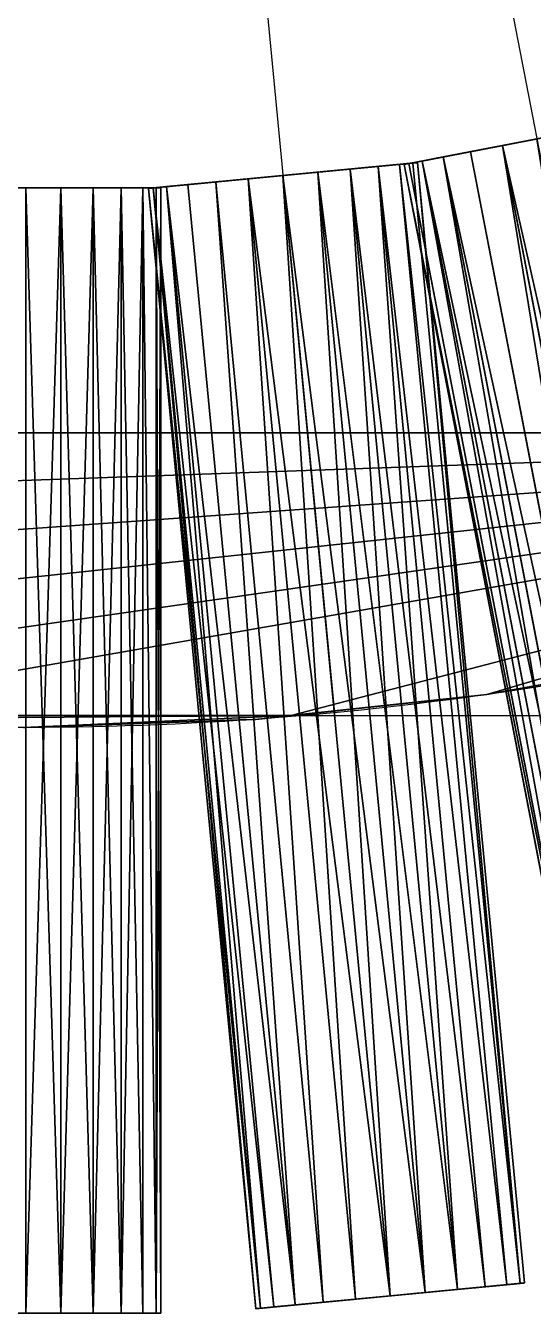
# Model space of a CAD drawing. Extents: x -19 to 362, y -54 to 342.
# Drawn here: x 125 to 172, y -54.3 to 65 of the extents above; entities that cross this region are included whole.
import ezdxf

# ---------------------------------------------------------------- set-up
doc = ezdxf.new("R2010")
doc.units = 0
doc.header["$MEASUREMENT"] = 0
doc.layers.get('0').update_dxf_attribs({"color": 13, "linetype": 'CONTINUOUS'})
doc.layers.add('TEMP', color=134, linetype='CONTINUOUS')

# ---------------------------------------------------------------- blocks, each defined once
blk = doc.blocks.new('___6')
for p, q in [((15.74, 50, 0.43), (15.74, -54.26, 0.43)), ((15.74, 50, 24.57), (15.74, -54.26, 24.57)), ((18.75, 50, 1.67), (18.75, -54.26, 1.67)), ((18.75, 50, 23.33), (18.75, -54.26, 23.33)), ((21.34, 50, 3.66), (21.34, -54.26, 3.66)), ((21.34, 50, 21.34), (21.34, -54.26, 21.34)), ((23.33, 50, 6.25), (23.33, -54.26, 6.25)), ((23.33, 50, 18.75), (23.33, -54.26, 18.75)), ((24.57, 50, 15.74), (24.57, -54.26, 15.74)), ((24.57, 50, 9.26), (24.57, -54.26, 9.26)), ((25, 50, 12.5), (25, -54.26, 12.5))]:
    blk.add_line(p, q)
at = {"extrusion": (-1.5951e-32, 1, 5.95298e-32)}
blk.add_circle((-12.5, 12.5, 50), 12.5, dxfattribs=at)
at = {"extrusion": (-1.74328e-15, 1, -4.67111e-16)}
blk.add_circle((-12.5, 12.5, -54.26), 12.5, dxfattribs=at)
mesh = blk.add_polyface()
corners = [(9.26, 50, 0.43), (15.74, 50, 0.43), (12.5, 50), (6.25, 50, 1.67), (18.75, 50, 1.67), (3.66, 50, 3.66), (21.34, 50, 3.66), (1.67, 50, 6.25), (23.33, 50, 6.25), (0.43, 50, 9.26), (24.57, 50, 9.26), (0, 50, 12.5), (25, 50, 12.5), (0.43, 50, 15.74), (24.57, 50, 15.74), (1.67, 50, 18.75), (23.33, 50, 18.75), (3.66, 50, 21.34), (21.34, 50, 21.34), (6.25, 50, 23.33), (18.75, 50, 23.33), (9.26, 50, 24.57), (15.74, 50, 24.57), (12.5, 50, 25)]
mesh.append_faces([[corners[k] for k in face] for face in [(0, 1, 2), (22, 21, 23)]], dxfattribs={"vtx0": -1})
mesh.append_faces([[corners[k] for k in face] for face in [(1, 3, 4), (4, 5, 6), (6, 7, 8), (8, 9, 10), (10, 11, 12), (12, 13, 14), (14, 15, 16), (16, 17, 18), (18, 19, 20), (20, 21, 22)]], dxfattribs={"vtx0": -1, "vtx1": -1})
mesh.append_faces([[corners[k] for k in face] for face in [(1, 0, 3), (4, 3, 5), (6, 5, 7), (8, 7, 9), (10, 9, 11), (12, 11, 13), (14, 13, 15), (16, 15, 17), (18, 17, 19), (20, 19, 21)]], dxfattribs={"vtx0": -1, "vtx2": -1})
mesh = blk.add_polyface()
corners = [(15.74, 50, 0.43), (12.5, -54.26), (12.5, 50), (15.74, -54.26, 0.43)]
mesh.append_faces([[corners[k] for k in face] for face in [(0, 1, 2), (1, 0, 3)]], dxfattribs={"vtx0": -1})
mesh = blk.add_polyface()
corners = [(15.74, -54.26, 24.57), (12.5, 50, 25), (12.5, -54.26, 25), (15.74, 50, 24.57)]
mesh.append_faces([[corners[k] for k in face] for face in [(0, 1, 2), (1, 0, 3)]], dxfattribs={"vtx0": -1})
mesh = blk.add_polyface()
corners = [(18.75, 50, 1.67), (15.74, -54.26, 0.43), (15.74, 50, 0.43), (18.75, -54.26, 1.67)]
mesh.append_faces([[corners[k] for k in face] for face in [(0, 1, 2), (1, 0, 3)]], dxfattribs={"vtx0": -1})
mesh = blk.add_polyface()
corners = [(18.75, -54.26, 23.33), (15.74, 50, 24.57), (15.74, -54.26, 24.57), (18.75, 50, 23.33)]
mesh.append_faces([[corners[k] for k in face] for face in [(0, 1, 2), (1, 0, 3)]], dxfattribs={"vtx0": -1})
mesh = blk.add_polyface()
corners = [(21.34, 50, 3.66), (18.75, -54.26, 1.67), (18.75, 50, 1.67), (21.34, -54.26, 3.66)]
mesh.append_faces([[corners[k] for k in face] for face in [(0, 1, 2), (1, 0, 3)]], dxfattribs={"vtx0": -1})
mesh = blk.add_polyface()
corners = [(21.34, -54.26, 21.34), (18.75, 50, 23.33), (18.75, -54.26, 23.33), (21.34, 50, 21.34)]
mesh.append_faces([[corners[k] for k in face] for face in [(0, 1, 2), (1, 0, 3)]], dxfattribs={"vtx0": -1})
mesh = blk.add_polyface()
corners = [(21.34, 50, 3.66), (23.33, -54.26, 6.25), (21.34, -54.26, 3.66), (23.33, 50, 6.25)]
mesh.append_faces([[corners[k] for k in face] for face in [(0, 1, 2), (1, 0, 3)]], dxfattribs={"vtx0": -1})
mesh = blk.add_polyface()
corners = [(23.33, 50, 18.75), (21.34, -54.26, 21.34), (23.33, -54.26, 18.75), (21.34, 50, 21.34)]
mesh.append_faces([[corners[k] for k in face] for face in [(0, 1, 2), (1, 0, 3)]], dxfattribs={"vtx0": -1})
mesh = blk.add_polyface()
corners = [(23.33, 50, 6.25), (24.57, -54.26, 9.26), (23.33, -54.26, 6.25), (24.57, 50, 9.26)]
mesh.append_faces([[corners[k] for k in face] for face in [(0, 1, 2), (1, 0, 3)]], dxfattribs={"vtx0": -1})
mesh = blk.add_polyface()
corners = [(24.57, -54.26, 15.74), (23.33, 50, 18.75), (23.33, -54.26, 18.75), (24.57, 50, 15.74)]
mesh.append_faces([[corners[k] for k in face] for face in [(0, 1, 2), (1, 0, 3)]], dxfattribs={"vtx0": -1})
mesh = blk.add_polyface()
corners = [(25, 50, 12.5), (24.57, -54.26, 15.74), (25, -54.26, 12.5), (24.57, 50, 15.74)]
mesh.append_faces([[corners[k] for k in face] for face in [(0, 1, 2), (1, 0, 3)]], dxfattribs={"vtx0": -1})
mesh = blk.add_polyface()
corners = [(24.57, 50, 9.26), (25, -54.26, 12.5), (24.57, -54.26, 9.26), (25, 50, 12.5)]
mesh.append_faces([[corners[k] for k in face] for face in [(0, 1, 2), (1, 0, 3)]], dxfattribs={"vtx0": -1})
mesh = blk.add_polyface()
corners = [(15.74, -54.26, 0.43), (9.26, -54.26, 0.43), (12.5, -54.26), (6.25, -54.26, 1.67), (18.75, -54.26, 1.67), (3.66, -54.26, 3.66), (21.34, -54.26, 3.66), (23.33, -54.26, 6.25), (1.67, -54.26, 6.25), (0.43, -54.26, 9.26), (24.57, -54.26, 9.26), (0, -54.26, 12.5), (25, -54.26, 12.5), (24.57, -54.26, 15.74), (0.43, -54.26, 15.74), (1.67, -54.26, 18.75), (23.33, -54.26, 18.75), (21.34, -54.26, 21.34), (3.66, -54.26, 21.34), (18.75, -54.26, 23.33), (6.25, -54.26, 23.33), (9.26, -54.26, 24.57), (15.74, -54.26, 24.57), (12.5, -54.26, 25)]
mesh.append_faces([[corners[k] for k in face] for face in [(0, 1, 2), (21, 22, 23)]], dxfattribs={"vtx0": -1})
mesh.append_faces([[corners[k] for k in face] for face in [(1, 0, 3), (3, 4, 5), (5, 7, 8), (8, 7, 9), (9, 10, 11), (11, 13, 14), (14, 13, 15), (15, 17, 18), (18, 19, 20), (20, 19, 21)]], dxfattribs={"vtx0": -1, "vtx1": -1})
mesh.append_faces([[corners[k] for k in face] for face in [(3, 0, 4), (5, 4, 6), (5, 6, 7), (9, 7, 10), (11, 10, 12), (11, 12, 13), (15, 13, 16), (15, 16, 17), (18, 17, 19), (21, 19, 22)]], dxfattribs={"vtx0": -1, "vtx2": -1})
blk = doc.blocks.new('___7')
for p, q in [((12.5, 300, 12.5), (12.5, 0, 12.5)), ((0, 50, 12.5), (0, -54.26, 12.5)), ((0.43, 50, 9.26), (0.43, -54.26, 9.26)), ((0.43, 50, 15.74), (0.43, -54.26, 15.74)), ((1.67, 50, 6.25), (1.67, -54.26, 6.25)), ((1.67, 50, 18.75), (1.67, -54.26, 18.75)), ((3.66, 50, 3.66), (3.66, -54.26, 3.66)), ((3.66, 50, 21.34), (3.66, -54.26, 21.34)), ((6.25, 50, 1.67), (6.25, -54.26, 1.67)), ((6.25, 50, 23.33), (6.25, -54.26, 23.33)), ((9.26, 50, 0.43), (9.26, -54.26, 0.43)), ((9.26, 50, 24.57), (9.26, -54.26, 24.57)), ((12.5, 50), (12.5, -54.26)), ((12.5, 50, 25), (12.5, -54.26, 25)), ((15.74, 50, 0.43), (15.74, -54.26, 0.43)), ((15.74, 50, 24.57), (15.74, -54.26, 24.57)), ((18.75, 50, 1.67), (18.75, -54.26, 1.67)), ((18.75, 50, 23.33), (18.75, -54.26, 23.33)), ((21.34, 50, 3.66), (21.34, -54.26, 3.66)), ((21.34, 50, 21.34), (21.34, -54.26, 21.34)), ((23.33, 50, 6.25), (23.33, -54.26, 6.25)), ((23.33, 50, 18.75), (23.33, -54.26, 18.75)), ((24.57, 50, 15.74), (24.57, -54.26, 15.74)), ((24.57, 50, 9.26), (24.57, -54.26, 9.26)), ((25, 50, 12.5), (25, -54.26, 12.5))]:
    blk.add_line(p, q)
at = {"extrusion": (-2.76947e-19, 1, 1.03358e-18)}
blk.add_circle((-12.5, 12.5, 50), 12.5, dxfattribs=at)
at = {"extrusion": (-2.61435e-15, 1, -7.02806e-16)}
blk.add_circle((-12.5, 12.5, -54.26), 12.5, dxfattribs=at)
mesh = blk.add_polyface()
corners = [(9.26, 50, 0.43), (15.74, 50, 0.43), (12.5, 50), (6.25, 50, 1.67), (18.75, 50, 1.67), (3.66, 50, 3.66), (21.34, 50, 3.66), (1.67, 50, 6.25), (23.33, 50, 6.25), (0.43, 50, 9.26), (24.57, 50, 9.26), (0, 50, 12.5), (25, 50, 12.5), (0.43, 50, 15.74), (24.57, 50, 15.74), (1.67, 50, 18.75), (23.33, 50, 18.75), (3.66, 50, 21.34), (21.34, 50, 21.34), (6.25, 50, 23.33), (18.75, 50, 23.33), (9.26, 50, 24.57), (15.74, 50, 24.57), (12.5, 50, 25)]
mesh.append_faces([[corners[k] for k in face] for face in [(0, 1, 2), (22, 21, 23)]], dxfattribs={"vtx0": -1})
mesh.append_faces([[corners[k] for k in face] for face in [(1, 3, 4), (4, 5, 6), (6, 7, 8), (8, 9, 10), (10, 11, 12), (12, 13, 14), (14, 15, 16), (16, 17, 18), (18, 19, 20), (20, 21, 22)]], dxfattribs={"vtx0": -1, "vtx1": -1})
mesh.append_faces([[corners[k] for k in face] for face in [(1, 0, 3), (4, 3, 5), (6, 5, 7), (8, 7, 9), (10, 9, 11), (12, 11, 13), (14, 13, 15), (16, 15, 17), (18, 17, 19), (20, 19, 21)]], dxfattribs={"vtx0": -1, "vtx2": -1})
mesh = blk.add_polyface()
corners = [(0, 50, 12.5), (0.43, -54.26, 9.26), (0, -54.26, 12.5), (0.43, 50, 9.26)]
mesh.append_faces([[corners[k] for k in face] for face in [(0, 1, 2), (1, 0, 3)]], dxfattribs={"vtx0": -1})
mesh = blk.add_polyface()
corners = [(0.43, 50, 15.74), (0, -54.26, 12.5), (0.43, -54.26, 15.74), (0, 50, 12.5)]
mesh.append_faces([[corners[k] for k in face] for face in [(0, 1, 2), (1, 0, 3)]], dxfattribs={"vtx0": -1})
mesh = blk.add_polyface()
corners = [(0.43, 50, 9.26), (1.67, -54.26, 6.25), (0.43, -54.26, 9.26), (1.67, 50, 6.25)]
mesh.append_faces([[corners[k] for k in face] for face in [(0, 1, 2), (1, 0, 3)]], dxfattribs={"vtx0": -1})
mesh = blk.add_polyface()
corners = [(1.67, 50, 18.75), (0.43, -54.26, 15.74), (1.67, -54.26, 18.75), (0.43, 50, 15.74)]
mesh.append_faces([[corners[k] for k in face] for face in [(0, 1, 2), (1, 0, 3)]], dxfattribs={"vtx0": -1})
mesh = blk.add_polyface()
corners = [(1.67, 50, 6.25), (3.66, -54.26, 3.66), (1.67, -54.26, 6.25), (3.66, 50, 3.66)]
mesh.append_faces([[corners[k] for k in face] for face in [(0, 1, 2), (1, 0, 3)]], dxfattribs={"vtx0": -1})
mesh = blk.add_polyface()
corners = [(3.66, -54.26, 21.34), (1.67, 50, 18.75), (1.67, -54.26, 18.75), (3.66, 50, 21.34)]
mesh.append_faces([[corners[k] for k in face] for face in [(0, 1, 2), (1, 0, 3)]], dxfattribs={"vtx0": -1})
mesh = blk.add_polyface()
corners = [(6.25, 50, 1.67), (3.66, -54.26, 3.66), (3.66, 50, 3.66), (6.25, -54.26, 1.67)]
mesh.append_faces([[corners[k] for k in face] for face in [(0, 1, 2), (1, 0, 3)]], dxfattribs={"vtx0": -1})
mesh = blk.add_polyface()
corners = [(3.66, -54.26, 21.34), (6.25, 50, 23.33), (3.66, 50, 21.34), (6.25, -54.26, 23.33)]
mesh.append_faces([[corners[k] for k in face] for face in [(0, 1, 2), (1, 0, 3)]], dxfattribs={"vtx0": -1})
mesh = blk.add_polyface()
corners = [(9.26, 50, 0.43), (6.25, -54.26, 1.67), (6.25, 50, 1.67), (9.26, -54.26, 0.43)]
mesh.append_faces([[corners[k] for k in face] for face in [(0, 1, 2), (1, 0, 3)]], dxfattribs={"vtx0": -1})
mesh = blk.add_polyface()
corners = [(6.25, -54.26, 23.33), (9.26, 50, 24.57), (6.25, 50, 23.33), (9.26, -54.26, 24.57)]
mesh.append_faces([[corners[k] for k in face] for face in [(0, 1, 2), (1, 0, 3)]], dxfattribs={"vtx0": -1})
mesh = blk.add_polyface()
corners = [(12.5, 50), (9.26, -54.26, 0.43), (9.26, 50, 0.43), (12.5, -54.26)]
mesh.append_faces([[corners[k] for k in face] for face in [(0, 1, 2), (1, 0, 3)]], dxfattribs={"vtx0": -1})
mesh = blk.add_polyface()
corners = [(12.5, -54.26, 25), (9.26, 50, 24.57), (9.26, -54.26, 24.57), (12.5, 50, 25)]
mesh.append_faces([[corners[k] for k in face] for face in [(0, 1, 2), (1, 0, 3)]], dxfattribs={"vtx0": -1})
mesh = blk.add_polyface()
corners = [(15.74, 50, 0.43), (12.5, -54.26), (12.5, 50), (15.74, -54.26, 0.43)]
mesh.append_faces([[corners[k] for k in face] for face in [(0, 1, 2), (1, 0, 3)]], dxfattribs={"vtx0": -1})
mesh = blk.add_polyface()
corners = [(15.74, -54.26, 24.57), (12.5, 50, 25), (12.5, -54.26, 25), (15.74, 50, 24.57)]
mesh.append_faces([[corners[k] for k in face] for face in [(0, 1, 2), (1, 0, 3)]], dxfattribs={"vtx0": -1})
mesh = blk.add_polyface()
corners = [(18.75, 50, 1.67), (15.74, -54.26, 0.43), (15.74, 50, 0.43), (18.75, -54.26, 1.67)]
mesh.append_faces([[corners[k] for k in face] for face in [(0, 1, 2), (1, 0, 3)]], dxfattribs={"vtx0": -1})
mesh = blk.add_polyface()
corners = [(18.75, -54.26, 23.33), (15.74, 50, 24.57), (15.74, -54.26, 24.57), (18.75, 50, 23.33)]
mesh.append_faces([[corners[k] for k in face] for face in [(0, 1, 2), (1, 0, 3)]], dxfattribs={"vtx0": -1})
mesh = blk.add_polyface()
corners = [(21.34, 50, 3.66), (18.75, -54.26, 1.67), (18.75, 50, 1.67), (21.34, -54.26, 3.66)]
mesh.append_faces([[corners[k] for k in face] for face in [(0, 1, 2), (1, 0, 3)]], dxfattribs={"vtx0": -1})
mesh = blk.add_polyface()
corners = [(21.34, -54.26, 21.34), (18.75, 50, 23.33), (18.75, -54.26, 23.33), (21.34, 50, 21.34)]
mesh.append_faces([[corners[k] for k in face] for face in [(0, 1, 2), (1, 0, 3)]], dxfattribs={"vtx0": -1})
mesh = blk.add_polyface()
corners = [(21.34, 50, 3.66), (23.33, -54.26, 6.25), (21.34, -54.26, 3.66), (23.33, 50, 6.25)]
mesh.append_faces([[corners[k] for k in face] for face in [(0, 1, 2), (1, 0, 3)]], dxfattribs={"vtx0": -1})
mesh = blk.add_polyface()
corners = [(23.33, -54.26, 18.75), (21.34, 50, 21.34), (21.34, -54.26, 21.34), (23.33, 50, 18.75)]
mesh.append_faces([[corners[k] for k in face] for face in [(0, 1, 2), (1, 0, 3)]], dxfattribs={"vtx0": -1})
mesh = blk.add_polyface()
corners = [(23.33, 50, 6.25), (24.57, -54.26, 9.26), (23.33, -54.26, 6.25), (24.57, 50, 9.26)]
mesh.append_faces([[corners[k] for k in face] for face in [(0, 1, 2), (1, 0, 3)]], dxfattribs={"vtx0": -1})
mesh = blk.add_polyface()
corners = [(24.57, -54.26, 15.74), (23.33, 50, 18.75), (23.33, -54.26, 18.75), (24.57, 50, 15.74)]
mesh.append_faces([[corners[k] for k in face] for face in [(0, 1, 2), (1, 0, 3)]], dxfattribs={"vtx0": -1})
mesh = blk.add_polyface()
corners = [(25, 50, 12.5), (24.57, -54.26, 15.74), (25, -54.26, 12.5), (24.57, 50, 15.74)]
mesh.append_faces([[corners[k] for k in face] for face in [(0, 1, 2), (1, 0, 3)]], dxfattribs={"vtx0": -1})
mesh = blk.add_polyface()
corners = [(24.57, -54.26, 9.26), (25, 50, 12.5), (25, -54.26, 12.5), (24.57, 50, 9.26)]
mesh.append_faces([[corners[k] for k in face] for face in [(0, 1, 2), (1, 0, 3)]], dxfattribs={"vtx0": -1})
mesh = blk.add_polyface()
corners = [(15.74, -54.26, 0.43), (9.26, -54.26, 0.43), (12.5, -54.26), (6.25, -54.26, 1.67), (18.75, -54.26, 1.67), (3.66, -54.26, 3.66), (21.34, -54.26, 3.66), (23.33, -54.26, 6.25), (1.67, -54.26, 6.25), (0.43, -54.26, 9.26), (24.57, -54.26, 9.26), (0, -54.26, 12.5), (25, -54.26, 12.5), (24.57, -54.26, 15.74), (0.43, -54.26, 15.74), (1.67, -54.26, 18.75), (23.33, -54.26, 18.75), (21.34, -54.26, 21.34), (3.66, -54.26, 21.34), (18.75, -54.26, 23.33), (6.25, -54.26, 23.33), (9.26, -54.26, 24.57), (15.74, -54.26, 24.57), (12.5, -54.26, 25)]
mesh.append_faces([[corners[k] for k in face] for face in [(0, 1, 2), (21, 22, 23)]], dxfattribs={"vtx0": -1})
mesh.append_faces([[corners[k] for k in face] for face in [(1, 0, 3), (3, 4, 5), (5, 7, 8), (8, 7, 9), (9, 10, 11), (11, 13, 14), (14, 13, 15), (15, 17, 18), (18, 19, 20), (20, 19, 21)]], dxfattribs={"vtx0": -1, "vtx1": -1})
mesh.append_faces([[corners[k] for k in face] for face in [(3, 0, 4), (5, 4, 6), (5, 6, 7), (9, 7, 10), (11, 10, 12), (11, 12, 13), (15, 13, 16), (15, 16, 17), (18, 17, 19), (21, 19, 22)]], dxfattribs={"vtx0": -1, "vtx2": -1})
blk = doc.blocks.new('___8')
for p, q in [((12.5, 300, 12.5), (12.5, 0, 12.5)), ((0, 50, 12.5), (0, -54.26, 12.5)), ((0.43, 50, 9.26), (0.43, -54.26, 9.26)), ((0.43, 50, 15.74), (0.43, -54.26, 15.74)), ((1.67, 50, 6.25), (1.67, -54.26, 6.25)), ((1.67, 50, 18.75), (1.67, -54.26, 18.75)), ((3.66, 50, 3.66), (3.66, -54.26, 3.66)), ((3.66, 50, 21.34), (3.66, -54.26, 21.34)), ((6.25, 50, 1.67), (6.25, -54.26, 1.67)), ((6.25, 50, 23.33), (6.25, -54.26, 23.33)), ((9.26, 50, 0.43), (9.26, -54.26, 0.43)), ((9.26, 50, 24.57), (9.26, -54.26, 24.57))]:
    blk.add_line(p, q)
at = {"extrusion": (-4.36098e-16, 1, -1.15744e-16)}
blk.add_circle((-12.5, 12.5, 50), 12.5, dxfattribs=at)
mesh = blk.add_polyface()
corners = [(9.26, 50, 0.43), (15.74, 50, 0.43), (12.5, 50), (6.25, 50, 1.67), (18.75, 50, 1.67), (3.66, 50, 3.66), (21.34, 50, 3.66), (1.67, 50, 6.25), (23.33, 50, 6.25), (0.43, 50, 9.26), (24.57, 50, 9.26), (0, 50, 12.5), (25, 50, 12.5), (0.43, 50, 15.74), (24.57, 50, 15.74), (1.67, 50, 18.75), (23.33, 50, 18.75), (3.66, 50, 21.34), (21.34, 50, 21.34), (6.25, 50, 23.33), (18.75, 50, 23.33), (9.26, 50, 24.57), (15.74, 50, 24.57), (12.5, 50, 25)]
mesh.append_faces([[corners[k] for k in face] for face in [(0, 1, 2), (22, 21, 23)]], dxfattribs={"vtx0": -1})
mesh.append_faces([[corners[k] for k in face] for face in [(1, 3, 4), (4, 5, 6), (6, 7, 8), (8, 9, 10), (10, 11, 12), (12, 13, 14), (14, 15, 16), (16, 17, 18), (18, 19, 20), (20, 21, 22)]], dxfattribs={"vtx0": -1, "vtx1": -1})
mesh.append_faces([[corners[k] for k in face] for face in [(1, 0, 3), (4, 3, 5), (6, 5, 7), (8, 7, 9), (10, 9, 11), (12, 11, 13), (14, 13, 15), (16, 15, 17), (18, 17, 19), (20, 19, 21)]], dxfattribs={"vtx0": -1, "vtx2": -1})
mesh = blk.add_polyface()
corners = [(0, 50, 12.5), (0.43, -54.26, 9.26), (0, -54.26, 12.5), (0.43, 50, 9.26)]
mesh.append_faces([[corners[k] for k in face] for face in [(0, 1, 2), (1, 0, 3)]], dxfattribs={"vtx0": -1})
mesh = blk.add_polyface()
corners = [(0.43, -54.26, 15.74), (0, 50, 12.5), (0, -54.26, 12.5), (0.43, 50, 15.74)]
mesh.append_faces([[corners[k] for k in face] for face in [(0, 1, 2), (1, 0, 3)]], dxfattribs={"vtx0": -1})
mesh = blk.add_polyface()
corners = [(0.43, -54.26, 9.26), (1.67, 50, 6.25), (1.67, -54.26, 6.25), (0.43, 50, 9.26)]
mesh.append_faces([[corners[k] for k in face] for face in [(0, 1, 2), (1, 0, 3)]], dxfattribs={"vtx0": -1})
mesh = blk.add_polyface()
corners = [(1.67, 50, 18.75), (0.43, -54.26, 15.74), (1.67, -54.26, 18.75), (0.43, 50, 15.74)]
mesh.append_faces([[corners[k] for k in face] for face in [(0, 1, 2), (1, 0, 3)]], dxfattribs={"vtx0": -1})
mesh = blk.add_polyface()
corners = [(1.67, 50, 6.25), (3.66, -54.26, 3.66), (1.67, -54.26, 6.25), (3.66, 50, 3.66)]
mesh.append_faces([[corners[k] for k in face] for face in [(0, 1, 2), (1, 0, 3)]], dxfattribs={"vtx0": -1})
mesh = blk.add_polyface()
corners = [(3.66, 50, 21.34), (1.67, -54.26, 18.75), (3.66, -54.26, 21.34), (1.67, 50, 18.75)]
mesh.append_faces([[corners[k] for k in face] for face in [(0, 1, 2), (1, 0, 3)]], dxfattribs={"vtx0": -1})
mesh = blk.add_polyface()
corners = [(3.66, 50, 3.66), (6.25, -54.26, 1.67), (3.66, -54.26, 3.66), (6.25, 50, 1.67)]
mesh.append_faces([[corners[k] for k in face] for face in [(0, 1, 2), (1, 0, 3)]], dxfattribs={"vtx0": -1})
mesh = blk.add_polyface()
corners = [(6.25, -54.26, 23.33), (3.66, 50, 21.34), (3.66, -54.26, 21.34), (6.25, 50, 23.33)]
mesh.append_faces([[corners[k] for k in face] for face in [(0, 1, 2), (1, 0, 3)]], dxfattribs={"vtx0": -1})
mesh = blk.add_polyface()
corners = [(9.26, 50, 0.43), (6.25, -54.26, 1.67), (6.25, 50, 1.67), (9.26, -54.26, 0.43)]
mesh.append_faces([[corners[k] for k in face] for face in [(0, 1, 2), (1, 0, 3)]], dxfattribs={"vtx0": -1})
mesh = blk.add_polyface()
corners = [(6.25, -54.26, 23.33), (9.26, 50, 24.57), (6.25, 50, 23.33), (9.26, -54.26, 24.57)]
mesh.append_faces([[corners[k] for k in face] for face in [(0, 1, 2), (1, 0, 3)]], dxfattribs={"vtx0": -1})
mesh = blk.add_polyface()
corners = [(12.5, 50), (9.26, -54.26, 0.43), (9.26, 50, 0.43), (12.5, -54.26)]
mesh.append_faces([[corners[k] for k in face] for face in [(0, 1, 2), (1, 0, 3)]], dxfattribs={"vtx0": -1})
mesh = blk.add_polyface()
corners = [(12.5, -54.26, 25), (9.26, 50, 24.57), (9.26, -54.26, 24.57), (12.5, 50, 25)]
mesh.append_faces([[corners[k] for k in face] for face in [(0, 1, 2), (1, 0, 3)]], dxfattribs={"vtx0": -1})

msp = doc.modelspace()

# ---------------------------------------------------------------- linework, layer by layer
for p, q in [((0, 27.3), (250, 27.28)), ((0, 27.3, 300), (250, 27.28, 300)), ((188.87, 6.88), (167.69, 3.05)), ((169.88, 3.45, 85.74), (171.11, 3.67, 88.75)), ((169.88, 3.45, 79.26), (171.11, 3.67, 76.25)), ((173.07, 4.02, 73.66), (171.11, 3.67, 76.25)), ((171.11, 3.67, 88.75), (173.07, 4.02, 91.34)), ((167.69, 3.05), (149.59, 1.11)), ((159.78, 2.2, 71.67), (162.35, 2.48, 73.66)), ((162.35, 2.48, 91.34), (159.78, 2.2, 93.33)), ((164.33, 2.69, 76.25), (162.35, 2.48, 73.66)), ((164.33, 2.69, 88.75), (162.35, 2.48, 91.34)), ((164.33, 2.69, 88.75), (165.57, 2.82, 85.74)), ((164.33, 2.69, 76.25), (165.57, 2.82, 79.26)), ((165.57, 2.82, 85.74), (165.99, 2.87, 82.5)), ((165.99, 2.87, 82.5), (165.57, 2.82, 79.26)), ((167.69, 3.05, 300), (167.69, 3.05)), ((169.46, 3.37, 82.5), (169.88, 3.45, 85.74)), ((169.46, 3.37, 82.5), (169.88, 3.45, 79.26)), ((150.35, 1.19, 94.57), (153.56, 1.53, 95)), ((153.56, 1.53, 70), (150.35, 1.19, 70.43)), ((156.78, 1.88, 70.43), (153.56, 1.53, 70)), ((156.78, 1.88, 94.57), (153.56, 1.53, 95)), ((159.78, 2.2, 71.67), (156.78, 1.88, 70.43)), ((159.78, 2.2, 93.33), (156.78, 1.88, 94.57)), ((100.31, 1.11, 300), (149.59, 1.11, 300)), ((100.31, 1.11), (149.59, 1.11)), ((146.3, 0.75), (124.79, 0)), ((125, 0.01, 70), (128.24, 0.12, 70.43)), ((128.24, 0.12, 94.57), (125, 0.01, 95)), ((131.25, 0.23, 71.67), (128.24, 0.12, 70.43)), ((128.24, 0.12, 94.57), (131.25, 0.23, 93.33)), ((131.25, 0.23, 71.67), (133.84, 0.32, 73.66)), ((131.25, 0.23, 93.33), (133.84, 0.32, 91.34)), ((135.83, 0.39, 88.75), (133.84, 0.32, 91.34)), ((135.83, 0.39, 76.25), (133.84, 0.32, 73.66)), ((135.83, 0.39, 76.25), (137.07, 0.43, 79.26)), ((135.83, 0.39, 88.75), (137.07, 0.43, 85.74)), ((137.5, 0.45, 82.5), (137.07, 0.43, 85.74)), ((137.5, 0.45, 82.5), (137.07, 0.43, 79.26)), ((141.1, 0.57, 82.5), (141.53, 0.59, 79.26)), ((141.53, 0.59, 85.74), (141.1, 0.57, 82.5)), ((142.78, 0.63, 76.25), (141.53, 0.59, 79.26)), ((142.78, 0.63, 88.75), (141.53, 0.59, 85.74)), ((142.78, 0.63, 76.25), (144.76, 0.7, 73.66)), ((144.76, 0.7, 91.34), (142.78, 0.63, 88.75)), ((146.3, 0.75, 72.49), (144.76, 0.7, 73.66)), ((144.76, 0.7, 91.34), (146.3, 0.75, 92.51)), ((149.59, 1.11), (146.3, 0.75)), ((147.35, 0.87, 71.67), (146.3, 0.75, 72.49)), ((147.35, 0.87, 93.33), (146.3, 0.75, 92.51)), ((146.3, 0.75, 300), (146.3, 0.75, 92.51)), ((146.3, 0.75, 72.49), (146.3, 0.75)), ((150.35, 1.19, 70.43), (147.35, 0.87, 71.67)), ((147.35, 0.87, 93.33), (150.35, 1.19, 94.57)), ((149.59, 1.11, 300), (250, 1.11, 300))]:
    msp.add_line(p, q)
at = {"extrusion": (0, 0, -1)}
for start, end in [(245.3759, 265.2974), (265.2974, 274.7214)]:
    msp.add_arc((-125, 300, -300), 300, start, end, dxfattribs=at)

# ---------------------------------------------------------------- block references
at = {"layer": 'TEMP'}
for name, p, rotation in [('___8', (169.52, 3.06, 37.5), 10.9134), ('___7', (141.14, 0.17, 37.5), 5.466700000000001)]:
    msp.add_blockref(name, p, dxfattribs=dict(at, rotation=rotation))
msp.add_blockref('___6', (112.5, 0, 37.5), dxfattribs=at)

# ---------------------------------------------------------------- meshes
at = {"color": 8}
mesh = msp.add_polyface(dxfattribs=at)
corners = [(250, 300, 300), (0, 27.3, 300), (0, 300, 300), (250, 27.28, 300)]
mesh.append_faces([[corners[k] for k in face] for face in [(0, 1, 2), (1, 0, 3)]], dxfattribs={"vtx0": -1, "color": 8})
mesh = msp.add_polyface(dxfattribs=at)
corners = [(250, 27.28, 300), (19.48, 19.17, 300), (0, 27.3, 300), (39.88, 12.33, 300), (60.72, 6.96, 300), (81.89, 3.11, 300), (100.31, 1.11, 300), (149.59, 1.11, 300), (167.69, 3.05, 300), (188.87, 6.88, 300), (209.72, 12.21, 300), (230.13, 19.02, 300)]
mesh.append_faces([[corners[k] for k in face] for face in [(0, 1, 2), (10, 0, 11)]], dxfattribs={"vtx0": -1, "color": 8})
mesh.append_faces([[corners[k] for k in face] for face in [(1, 0, 3), (3, 0, 4), (4, 0, 5), (5, 0, 6), (6, 0, 7), (7, 0, 8), (8, 0, 9), (9, 0, 10)]], dxfattribs={"vtx0": -1, "vtx1": -1, "color": 8})
mesh = msp.add_polyface()
corners = [(250, 27.28), (19.48, 19.17), (0, 27.3), (39.88, 12.33), (60.72, 6.96), (81.89, 3.11), (100.31, 1.11), (149.59, 1.11), (167.69, 3.05), (188.87, 6.88), (209.72, 12.21), (230.13, 19.02)]
mesh.append_faces([[corners[k] for k in face] for face in [(0, 1, 2), (10, 0, 11)]], dxfattribs={"vtx0": -1})
mesh.append_faces([[corners[k] for k in face] for face in [(1, 0, 3), (3, 0, 4), (4, 0, 5), (5, 0, 6), (6, 0, 7), (7, 0, 8), (8, 0, 9), (9, 0, 10)]], dxfattribs={"vtx0": -1, "vtx1": -1})
at = {"color": 254}
mesh = msp.add_polyface(dxfattribs=at)
corners = [(188.87, 6.88, 72.42), (167.69, 3.05), (188.87, 6.88), (187.92, 6.7, 71.67), (184.95, 6.17, 70.43), (181.77, 5.59, 70), (188.87, 6.88, 300), (187.92, 6.7, 93.33), (188.87, 6.88, 92.58), (184.95, 6.17, 94.57), (181.77, 5.59, 95), (169.46, 3.37, 82.5), (167.69, 3.05, 300), (169.88, 3.45, 79.26), (171.11, 3.67, 76.25), (173.07, 4.02, 73.66), (175.61, 4.48, 71.67), (178.58, 5.02, 70.43), (169.88, 3.45, 85.74), (171.11, 3.67, 88.75), (173.07, 4.02, 91.34), (175.61, 4.48, 93.33), (178.58, 5.02, 94.57)]
mesh.append_faces([[corners[k] for k in face] for face in [(0, 1, 2), (6, 7, 8)]], dxfattribs={"vtx0": -1, "color": 254})
mesh.append_faces([[corners[k] for k in face] for face in [(7, 6, 9), (9, 6, 10), (1, 11, 12), (11, 1, 13), (13, 1, 14), (14, 1, 15), (15, 1, 16), (16, 1, 17), (17, 1, 5), (12, 10, 6)]], dxfattribs={"vtx0": -1, "vtx1": -1, "color": 254})
mesh.append_faces([[corners[k] for k in face] for face in [(1, 0, 3), (1, 3, 4), (1, 4, 5), (12, 11, 18), (12, 18, 19), (12, 19, 20), (12, 20, 21), (12, 21, 22), (12, 22, 10)]], dxfattribs={"vtx0": -1, "vtx2": -1, "color": 254})
mesh = msp.add_polyface(dxfattribs=at)
corners = [(167.69, 3.05), (165.57, 2.82, 79.26), (149.59, 1.11), (165.99, 2.87, 82.5), (167.69, 3.05, 300), (146.3, 0.75), (164.33, 2.69, 76.25), (162.35, 2.48, 73.66), (159.78, 2.2, 71.67), (156.78, 1.88, 70.43), (153.56, 1.53, 70), (165.57, 2.82, 85.74), (164.33, 2.69, 88.75), (162.35, 2.48, 91.34), (159.78, 2.2, 93.33), (156.78, 1.88, 94.57), (153.56, 1.53, 95), (147.35, 0.87, 93.33), (146.3, 0.75, 300), (146.3, 0.75, 92.51), (150.35, 1.19, 94.57), (149.59, 1.11, 300), (147.35, 0.87, 71.67), (146.3, 0.75, 72.49), (150.35, 1.19, 70.43)]
mesh.append_faces([[corners[k] for k in face] for face in [(17, 18, 19), (18, 4, 21), (5, 22, 23)]], dxfattribs={"vtx0": -1, "color": 254})
mesh.append_faces([[corners[k] for k in face] for face in [(0, 1, 2), (1, 0, 3), (2, 1, 5), (3, 4, 11), (11, 4, 12), (12, 4, 13), (13, 4, 14), (14, 4, 15), (15, 4, 16), (22, 5, 24), (24, 5, 10)]], dxfattribs={"vtx0": -1, "vtx1": -1, "color": 254})
mesh.append_faces([[corners[k] for k in face] for face in [(18, 16, 4)]], dxfattribs={"vtx0": -1, "vtx1": -1, "vtx2": -1, "color": 254})
mesh.append_faces([[corners[k] for k in face] for face in [(3, 0, 4), (5, 1, 6), (5, 6, 7), (5, 7, 8), (5, 8, 9), (5, 9, 10), (18, 17, 20), (18, 20, 16)]], dxfattribs={"vtx0": -1, "vtx2": -1, "color": 254})
at = {"color": 8}
mesh = msp.add_polyface(dxfattribs=at)
corners = [(149.59, 1.11, 300), (103.29, 0.78, 300), (100.31, 1.11, 300), (124.79, 0, 300), (146.3, 0.75, 300)]
mesh.append_faces([[corners[k] for k in face] for face in [(0, 1, 2), (3, 0, 4)]], dxfattribs={"vtx0": -1, "color": 8})
mesh.append_faces([[corners[k] for k in face] for face in [(1, 0, 3)]], dxfattribs={"vtx0": -1, "vtx1": -1, "color": 8})
mesh = msp.add_polyface()
corners = [(149.59, 1.11), (103.29, 0.78), (100.31, 1.11), (124.79, 0), (146.3, 0.75)]
mesh.append_faces([[corners[k] for k in face] for face in [(0, 1, 2), (3, 0, 4)]], dxfattribs={"vtx0": -1})
mesh.append_faces([[corners[k] for k in face] for face in [(1, 0, 3)]], dxfattribs={"vtx0": -1, "vtx1": -1})
at = {"color": 254}
mesh = msp.add_polyface(dxfattribs=at)
corners = [(146.3, 0.75, 72.49), (124.79, 0), (146.3, 0.75), (125, 0.01, 70), (128.24, 0.12, 70.43), (131.25, 0.23, 71.67), (133.84, 0.32, 73.66), (144.76, 0.7, 73.66), (142.78, 0.63, 76.25), (135.83, 0.39, 76.25), (141.53, 0.59, 79.26), (137.07, 0.43, 79.26), (141.1, 0.57, 82.5), (137.5, 0.45, 82.5), (141.53, 0.59, 85.74), (137.07, 0.43, 85.74), (142.78, 0.63, 88.75), (135.83, 0.39, 88.75), (144.76, 0.7, 91.34), (133.84, 0.32, 91.34), (146.3, 0.75, 92.51), (131.25, 0.23, 93.33), (146.3, 0.75, 300), (128.24, 0.12, 94.57), (125, 0.01, 95), (124.79, 0, 300), (124.79, 0, 94.97), (124.79, 0, 70.03)]
mesh.append_faces([[corners[k] for k in face] for face in [(0, 1, 2), (24, 25, 26)]], dxfattribs={"vtx0": -1, "color": 254})
mesh.append_faces([[corners[k] for k in face] for face in [(3, 0, 4), (4, 0, 5), (5, 0, 6), (6, 8, 9), (9, 10, 11), (11, 12, 13), (13, 14, 15), (15, 16, 17), (17, 18, 19), (19, 20, 21), (21, 22, 23), (23, 22, 24), (25, 24, 22)]], dxfattribs={"vtx0": -1, "vtx1": -1, "color": 254})
mesh.append_faces([[corners[k] for k in face] for face in [(1, 0, 3)]], dxfattribs={"vtx0": -1, "vtx1": -1, "vtx2": -1, "color": 254})
mesh.append_faces([[corners[k] for k in face] for face in [(6, 0, 7), (6, 7, 8), (9, 8, 10), (11, 10, 12), (13, 12, 14), (15, 14, 16), (17, 16, 18), (19, 18, 20), (21, 20, 22)]], dxfattribs={"vtx0": -1, "vtx2": -1, "color": 254})
mesh.append_faces([[corners[k] for k in face] for face in [(27, 1, 3)]], dxfattribs={"vtx1": -1, "color": 254})

doc.saveas('drawing.dxf')
